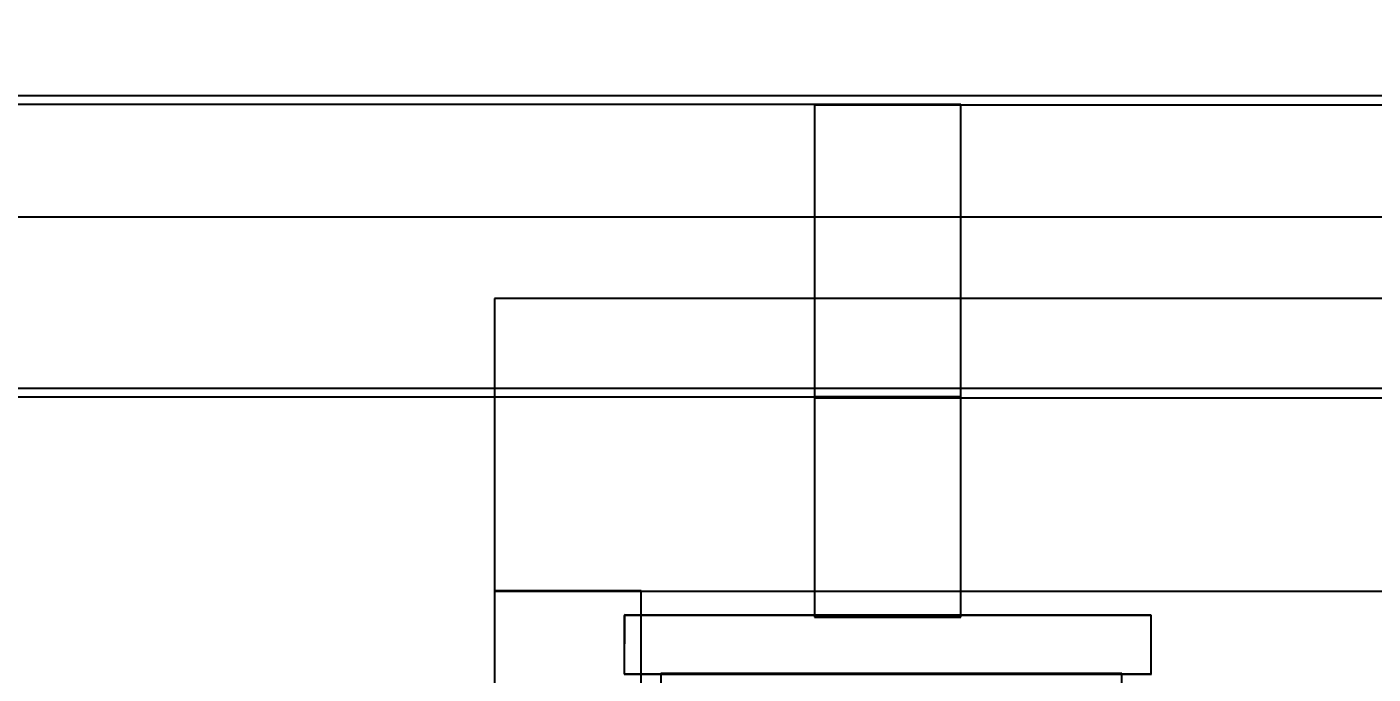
# Model space of a CAD drawing. Extents: x -381 to 213, y -63 to 250.
# Drawn here: x -136.63 to -90.64, y 93.47 to 115.6 of the extents above; entities that cross this region are included whole.
import ezdxf

# ---------------------------------------------------------------- set-up
doc = ezdxf.new("R2010")
doc.units = 0
doc.header["$MEASUREMENT"] = 0
doc.linetypes.add('K5LT_BASIC', pattern=[0])
doc.linetypes.add('K5LT_THIN', pattern=[0])
doc.layers.add('Системный слой', color=7, linetype='Continuous')
doc.styles.add('K5_DIMSTYLE', font='win_eskd.shx', dxfattribs={"width": 0.7, "oblique": 15, "bigfont": 'b_eskd.shx'})
doc.styles.add('K5_TEXTSTYLE', font='win_eskd.shx', dxfattribs={"width": 0.7, "oblique": 15, "bigfont": 'b_eskd.shx'})
doc.dimstyles.new('K5_DIMSTYLE14', dxfattribs={"dimtxt": 5, "dimasz": 1, "dimexe": 2, "dimexo": 0, "dimgap": 1, "dimtad": 1, "dimtxsty": 'K5_DIMSTYLE', "dimblk1": 'K5_OUTSIDE', "dimblk2": 'K5_OUTSIDE', "dimsah": 1, "dimcen": 5, "dimdle": 5, "dimclrd": 7, "dimclre": 7, "dimclrt": 7, "dimadec": 0, "dimazin": 0, "dimtfac": 0.666, "dimtdec": 4, "dimtmove": 0, "dimatfit": 3, "dimfxl": 0, "dimtvp": 1, "dimtolj": 1, "dimtzin": 0, "dimarcsym": 0})

# ---------------------------------------------------------------- blocks, each defined once
blk = doc.blocks.new('*U')
at = {"layer": 'Системный слой', "color": 5, "linetype": 'K5LT_BASIC'}
for p, q in [((107.35, 106.308), (-120.65, 106.308)), ((-120.65, 106.308), (-120.65, 96.308)), ((107.35, 96.308), (107.35, 106.308)), ((-120.65, 96.308), (107.35, 96.308)), ((-115.649, 96.312), (-120.649, 96.312)), ((-120.649, 96.312), (-120.649, 88.812)), ((-115.649, 88.812), (-115.649, 96.312)), ((107.35, 96.308), (102.35, 96.308)), ((102.35, 96.308), (102.35, 88.808)), ((107.35, 88.808), (107.35, 96.308)), ((-127.149, 88.861), (-127.15, 86.861)), ((-109.149, 88.851), (-127.149, 88.861)), ((-120.649, 88.812), (-115.649, 88.812)), ((-109.15, 86.851), (-109.149, 88.851)), ((95.85, 88.857), (95.849, 86.857)), ((113.85, 88.847), (95.85, 88.857)), ((102.35, 88.808), (107.35, 88.808)), ((113.849, 86.847), (113.85, 88.847)), ((-127.15, 86.861), (-109.15, 86.851)), ((95.849, 86.857), (113.849, 86.847)), ((97.099, 86.856), (97.07, 33.856)), ((112.849, 86.848), (97.099, 86.856)), ((112.82, 33.848), (112.849, 86.848))]:
    blk.add_line(p, q, dxfattribs=at)
blk = doc.blocks.new('*D')
at = {"layer": 'Системный слой', "color": 7, "linetype": 'K5LT_THIN'}
for p, q in [((-149.074, 155.368), (-149.074, 203.891)), ((121.111, 135.447), (121.111, 203.891)), ((-149.074, 201.891), (-144.074, 202.549)), ((-144.074, 202.549), (-144.574, 201.891)), ((116.611, 201.891), (116.111, 202.549)), ((116.111, 202.549), (121.111, 201.891)), ((-144.074, 201.233), (-149.074, 201.891)), ((-149.074, 201.891), (121.111, 201.891)), ((-144.574, 201.891), (-144.074, 201.233)), ((121.111, 201.891), (116.111, 201.233)), ((116.111, 201.233), (116.611, 201.891)), ((-62.851, 194.699), (-160.397, 194.699)), ((-159.056, 189.699), (-158.397, 194.699)), ((-158.397, 194.699), (-157.739, 189.699)), ((-158.397, 194.699), (-158.397, 109.096)), ((-158.397, 190.199), (-159.056, 189.699)), ((-157.739, 189.699), (-158.397, 190.199)), ((-158.397, 109.096), (-159.056, 114.096)), ((-159.056, 114.096), (-158.397, 113.596)), ((-158.397, 113.596), (-157.739, 114.096)), ((-157.739, 114.096), (-158.397, 109.096)), ((-51.176, 109.096), (-160.397, 109.096))]:
    blk.add_line(p, q, dxfattribs=at)
at = {"layer": 'Системный слой'}
for points in [[(-144.574, 201.891), (-144.074, 202.549), (-149.074, 201.891), (-144.574, 201.891)], [(121.111, 201.891), (116.611, 201.891), (116.111, 202.549), (121.111, 201.891)], [(-144.074, 201.233), (-144.574, 201.891), (-149.074, 201.891), (-144.074, 201.233)], [(116.611, 201.891), (121.111, 201.891), (116.111, 201.233), (116.611, 201.891)], [(-158.397, 190.199), (-158.397, 194.699), (-159.056, 189.699), (-158.397, 190.199)], [(-157.739, 189.699), (-158.397, 194.699), (-158.397, 190.199), (-157.739, 189.699)], [(-158.397, 109.096), (-158.397, 113.596), (-159.056, 114.096), (-158.397, 109.096)], [(-158.397, 109.096), (-157.739, 114.096), (-158.397, 113.596), (-158.397, 109.096)]]:
    blk.add_solid(points, dxfattribs=at)
at = {"layer": 'Системный слой', "color": 7, "style": 'K5_TEXTSTYLE', "oblique": 20, "width": 0.7}
blk.add_text('270,18', height=5, dxfattribs=at).set_placement((-22.637, 204.426))
blk.add_text('85,6', height=5, rotation=90, dxfattribs=at).set_placement((-160.932, 145.981))
blk = doc.blocks.new('K5_OUTSIDE')
at = {"color": 7, "linetype": 'K5LT_THIN'}
for p, q in [((0, 0), (-5, 0.658)), ((-5, 0.658), (-4.5, 0)), ((0, 0), (-7, 0)), ((-4.5, 0), (-5, -0.658)), ((-5, -0.658), (0, 0))]:
    blk.add_line(p, q, dxfattribs=at)
for points in [[(0, 0), (-4.5, 0), (-5, 0.658), (0, 0)], [(-4.5, 0), (0, 0), (-5, -0.658), (-4.5, 0)]]:
    blk.add_solid(points)
blk = doc.blocks.new('*F')
at = {"layer": 'Системный слой'}
blk.add_blockref('*U', (0, 0), dxfattribs=at)
blk.add_blockref('*U', (0, 0), dxfattribs=at)
blk.add_blockref('*U', (0, 0), dxfattribs=at)
blk.add_blockref('*U', (0, 0), dxfattribs=at)
blk.add_blockref('*U', (0, 0), dxfattribs=at)
blk.add_blockref('*U', (0, 0), dxfattribs=at)
blk.add_blockref('*U', (0, 0), dxfattribs=at)
blk.add_blockref('*U', (0, 0), dxfattribs=at)
blk.add_blockref('*U', (0, 0), dxfattribs=at)
blk.add_blockref('*U', (0, 0), dxfattribs=at)
blk.add_blockref('*U', (0, 0), dxfattribs=at)
blk.add_blockref('*U', (0, 0), dxfattribs=at)
blk.add_blockref('*U', (0, 0), dxfattribs=at)
blk.add_blockref('*U', (0, 0), dxfattribs=at)
blk.add_blockref('*U', (0, 0), dxfattribs=at)
blk.add_blockref('*U', (0, 0), dxfattribs=at)
blk.add_blockref('*U', (0, 0), dxfattribs=at)
blk.add_blockref('*U', (0, 0), dxfattribs=at)
blk.add_blockref('*U', (0, 0), dxfattribs=at)
blk.add_blockref('*U', (0, 0), dxfattribs=at)
blk.add_blockref('*U', (0, 0), dxfattribs=at)
blk.add_blockref('*U', (0, 0), dxfattribs=at)
blk.add_blockref('*U', (0, 0), dxfattribs=at)
blk.add_blockref('*U', (0, 0), dxfattribs=at)
blk.add_blockref('*U', (0, 0), dxfattribs=at)
blk.add_blockref('*U', (0, 0), dxfattribs=at)
blk.add_blockref('*U', (0, 0), dxfattribs=at)
blk.add_blockref('*U', (0, 0), dxfattribs=at)
blk.add_blockref('*U', (0, 0), dxfattribs=at)
blk.add_blockref('*U', (0, 0), dxfattribs=at)
blk.add_blockref('*U', (0, 0), dxfattribs=at)
blk.add_blockref('*U', (0, 0), dxfattribs=at)
blk.add_blockref('*U', (0, 0), dxfattribs=at)
blk.add_blockref('*U', (0, 0), dxfattribs=at)
blk.add_blockref('*U', (0, 0), dxfattribs=at)
blk.add_blockref('*U', (0, 0), dxfattribs=at)
blk.add_blockref('*U', (0, 0), dxfattribs=at)
blk.add_blockref('*U', (0, 0), dxfattribs=at)
blk.add_blockref('*U', (0, 0), dxfattribs=at)
blk.add_blockref('*U', (0, 0), dxfattribs=at)
blk.add_blockref('*U', (0, 0), dxfattribs=at)
blk.add_blockref('*U', (0, 0), dxfattribs=at)
blk.add_blockref('*U', (0, 0), dxfattribs=at)
blk.add_blockref('*U', (0, 0), dxfattribs=at)
blk.add_blockref('*U', (0, 0), dxfattribs=at)
blk.add_blockref('*U', (0, 0), dxfattribs=at)
blk.add_blockref('*U', (0, 0), dxfattribs=at)
blk.add_blockref('*U', (0, 0), dxfattribs=at)
blk.add_blockref('*U', (0, 0), dxfattribs=at)
blk.add_blockref('*U', (0, 0), dxfattribs=at)
blk.add_blockref('*U', (0, 0), dxfattribs=at)
blk.add_blockref('*U', (0, 0), dxfattribs=at)
blk.add_blockref('*U', (0, 0), dxfattribs=at)
blk.add_blockref('*U', (0, 0), dxfattribs=at)
blk.add_blockref('*U', (0, 0), dxfattribs=at)
blk.add_blockref('*U', (0, 0), dxfattribs=at)
blk.add_blockref('*U', (0, 0), dxfattribs=at)
blk.add_blockref('*U', (0, 0), dxfattribs=at)
blk.add_blockref('*U', (0, 0), dxfattribs=at)
blk.add_blockref('*U', (0, 0), dxfattribs=at)
blk.add_blockref('*U', (0, 0), dxfattribs=at)
blk.add_blockref('*U', (0, 0), dxfattribs=at)
blk.add_blockref('*U', (0, 0), dxfattribs=at)
blk.add_blockref('*U', (0, 0), dxfattribs=at)
blk.add_blockref('*U', (0, 0), dxfattribs=at)
blk.add_blockref('*U', (0, 0), dxfattribs=at)
blk.add_blockref('*U', (0, 0), dxfattribs=at)
blk.add_blockref('*U', (0, 0), dxfattribs=at)
blk.add_blockref('*U', (0, 0), dxfattribs=at)
blk.add_blockref('*U', (0, 0), dxfattribs=at)
blk.add_blockref('*U', (0, 0), dxfattribs=at)
blk.add_blockref('*U', (0, 0), dxfattribs=at)
blk.add_blockref('*U', (0, 0), dxfattribs=at)
blk.add_blockref('*U', (0, 0), dxfattribs=at)
blk.add_blockref('*U', (0, 0), dxfattribs=at)
blk.add_blockref('*U', (0, 0), dxfattribs=at)
blk.add_blockref('*U', (0, 0), dxfattribs=at)
blk.add_blockref('*U', (0, 0), dxfattribs=at)
blk.add_blockref('*U', (0, 0), dxfattribs=at)
blk.add_blockref('*U', (0, 0), dxfattribs=at)
blk.add_blockref('*U', (0, 0), dxfattribs=at)
blk.add_blockref('*U', (0, 0), dxfattribs=at)
blk.add_blockref('*U', (0, 0), dxfattribs=at)
blk.add_blockref('*U', (0, 0), dxfattribs=at)
blk.add_blockref('*U', (0, 0), dxfattribs=at)
blk.add_blockref('*U', (0, 0), dxfattribs=at)
blk.add_blockref('*U', (0, 0), dxfattribs=at)
blk.add_blockref('*U', (0, 0), dxfattribs=at)
blk.add_blockref('*U', (0, 0), dxfattribs=at)
blk.add_blockref('*U', (0, 0), dxfattribs=at)
blk.add_blockref('*U', (0, 0), dxfattribs=at)
blk.add_blockref('*U', (0, 0), dxfattribs=at)
blk.add_blockref('*U', (0, 0), dxfattribs=at)
blk.add_blockref('*U', (0, 0), dxfattribs=at)
blk.add_blockref('*U', (0, 0), dxfattribs=at)
blk.add_blockref('*U', (0, 0), dxfattribs=at)
blk.add_blockref('*U', (0, 0), dxfattribs=at)
blk.add_blockref('*U', (0, 0), dxfattribs=at)
blk.add_blockref('*U', (0, 0), dxfattribs=at)
blk.add_blockref('*U', (0, 0), dxfattribs=at)
blk.add_blockref('*U', (0, 0), dxfattribs=at)
blk.add_blockref('*U', (0, 0), dxfattribs=at)
blk.add_blockref('*U', (0, 0), dxfattribs=at)
blk.add_blockref('*U', (0, 0), dxfattribs=at)
blk.add_blockref('*U', (0, 0), dxfattribs=at)
blk.add_blockref('*U', (0, 0), dxfattribs=at)
blk.add_blockref('*U', (0, 0), dxfattribs=at)
blk.add_blockref('*U', (0, 0), dxfattribs=at)
blk.add_blockref('*U', (0, 0), dxfattribs=at)
blk.add_blockref('*U', (0, 0), dxfattribs=at)
blk.add_blockref('*U', (0, 0), dxfattribs=at)
blk.add_blockref('*U', (0, 0), dxfattribs=at)
blk.add_blockref('*U', (0, 0), dxfattribs=at)
blk.add_blockref('*U', (0, 0), dxfattribs=at)
blk.add_blockref('*U', (0, 0), dxfattribs=at)
blk.add_blockref('*U', (0, 0), dxfattribs=at)
blk.add_blockref('*U', (0, 0), dxfattribs=at)
blk.add_blockref('*U', (0, 0), dxfattribs=at)
blk.add_blockref('*U', (0, 0), dxfattribs=at)
blk.add_blockref('*U', (0, 0), dxfattribs=at)
blk.add_blockref('*U', (0, 0), dxfattribs=at)
blk.add_blockref('*U', (0, 0), dxfattribs=at)
blk.add_blockref('*U', (0, 0), dxfattribs=at)
blk.add_blockref('*U', (0, 0), dxfattribs=at)
blk.add_blockref('*U', (0, 0), dxfattribs=at)
blk.add_blockref('*U', (0, 0), dxfattribs=at)
blk.add_blockref('*U', (0, 0), dxfattribs=at)
blk.add_blockref('*U', (0, 0), dxfattribs=at)
blk.add_blockref('*U', (0, 0), dxfattribs=at)
blk.add_blockref('*U', (0, 0), dxfattribs=at)
blk.add_blockref('*U', (0, 0), dxfattribs=at)
blk.add_blockref('*U', (0, 0), dxfattribs=at)
blk.add_blockref('*U', (0, 0), dxfattribs=at)
blk.add_blockref('*U', (0, 0), dxfattribs=at)
blk.add_blockref('*U', (0, 0), dxfattribs=at)
blk.add_blockref('*U', (0, 0), dxfattribs=at)
blk.add_blockref('*U', (0, 0), dxfattribs=at)
blk.add_blockref('*U', (0, 0), dxfattribs=at)
blk.add_blockref('*U', (0, 0), dxfattribs=at)
blk.add_blockref('*U', (0, 0), dxfattribs=at)
blk.add_blockref('*U', (0, 0), dxfattribs=at)
blk.add_blockref('*U', (0, 0), dxfattribs=at)
blk.add_blockref('*U', (0, 0), dxfattribs=at)
blk.add_blockref('*U', (0, 0), dxfattribs=at)
blk.add_blockref('*U', (0, 0), dxfattribs=at)
blk.add_blockref('*U', (0, 0), dxfattribs=at)
blk.add_blockref('*U', (0, 0), dxfattribs=at)
blk.add_blockref('*U', (0, 0), dxfattribs=at)
blk.add_blockref('*U', (0, 0), dxfattribs=at)
blk.add_blockref('*U', (0, 0), dxfattribs=at)
blk.add_blockref('*U', (0, 0), dxfattribs=at)
blk.add_blockref('*U', (0, 0), dxfattribs=at)
blk.add_blockref('*U', (0, 0), dxfattribs=at)
blk.add_blockref('*U', (0, 0), dxfattribs=at)
blk.add_blockref('*U', (0, 0), dxfattribs=at)
blk.add_blockref('*U', (0, 0), dxfattribs=at)
blk.add_blockref('*U', (0, 0), dxfattribs=at)
blk.add_blockref('*U', (0, 0), dxfattribs=at)
blk.add_blockref('*U', (0, 0), dxfattribs=at)
blk.add_blockref('*U', (0, 0), dxfattribs=at)
blk.add_blockref('*U', (0, 0), dxfattribs=at)
blk.add_blockref('*U', (0, 0), dxfattribs=at)
blk.add_blockref('*U', (0, 0), dxfattribs=at)
blk.add_blockref('*U', (0, 0), dxfattribs=at)
blk.add_blockref('*U', (0, 0), dxfattribs=at)
blk.add_blockref('*U', (0, 0), dxfattribs=at)
blk.add_blockref('*U', (0, 0), dxfattribs=at)
blk.add_blockref('*U', (0, 0), dxfattribs=at)
blk.add_blockref('*U', (0, 0), dxfattribs=at)
blk.add_blockref('*U', (0, 0), dxfattribs=at)
blk.add_blockref('*U', (0, 0), dxfattribs=at)
blk.add_blockref('*U', (0, 0), dxfattribs=at)
blk.add_blockref('*U', (0, 0), dxfattribs=at)
blk.add_blockref('*U', (0, 0), dxfattribs=at)
blk.add_blockref('*U', (0, 0), dxfattribs=at)
blk.add_blockref('*U', (0, 0), dxfattribs=at)
blk.add_blockref('*U', (0, 0), dxfattribs=at)
blk.add_blockref('*U', (0, 0), dxfattribs=at)
blk.add_blockref('*U', (0, 0), dxfattribs=at)
blk.add_blockref('*U', (0, 0), dxfattribs=at)
blk.add_blockref('*U', (0, 0), dxfattribs=at)
blk.add_blockref('*U', (0, 0), dxfattribs=at)
blk.add_blockref('*U', (0, 0), dxfattribs=at)
blk.add_blockref('*U', (0, 0), dxfattribs=at)
blk.add_blockref('*U', (0, 0), dxfattribs=at)
blk.add_blockref('*U', (0, 0), dxfattribs=at)
blk.add_blockref('*U', (0, 0), dxfattribs=at)
blk.add_blockref('*U', (0, 0), dxfattribs=at)
blk.add_blockref('*U', (0, 0), dxfattribs=at)
blk.add_blockref('*U', (0, 0), dxfattribs=at)
blk.add_blockref('*U', (0, 0), dxfattribs=at)
blk.add_blockref('*U', (0, 0), dxfattribs=at)
blk.add_blockref('*U', (0, 0), dxfattribs=at)
blk.add_blockref('*U', (0, 0), dxfattribs=at)
blk.add_blockref('*U', (0, 0), dxfattribs=at)
blk.add_blockref('*U', (0, 0), dxfattribs=at)
blk.add_blockref('*U', (0, 0), dxfattribs=at)
blk.add_blockref('*U', (0, 0), dxfattribs=at)
blk.add_blockref('*U', (0, 0), dxfattribs=at)
blk.add_blockref('*U', (0, 0), dxfattribs=at)
blk.add_blockref('*U', (0, 0), dxfattribs=at)
blk.add_blockref('*U', (0, 0), dxfattribs=at)
blk.add_blockref('*U', (0, 0), dxfattribs=at)
blk.add_blockref('*U', (0, 0), dxfattribs=at)
blk.add_blockref('*U', (0, 0), dxfattribs=at)
blk.add_blockref('*U', (0, 0), dxfattribs=at)
blk.add_blockref('*U', (0, 0), dxfattribs=at)

msp = doc.modelspace()

# ---------------------------------------------------------------- block references
at = {"layer": 'Системный слой'}
for name, p in [('*F', (-63.927, 6.935)), ('*F', (-212.068, 6.637)), ('*F', (10.927, 6.609)), ('*U', (0, 0)), ('*U', (0, 0)), ('*U', (0, 0)), ('*U', (0, 0)), ('*U', (0, 0)), ('*U', (0, 0)), ('*U', (0, 0)), ('*U', (0, 0)), ('*U', (0, 0)), ('*U', (0, 0)), ('*U', (0, 0)), ('*U', (0, 0)), ('*U', (0, 0)), ('*U', (0, 0))]:
    msp.add_blockref(name, p, dxfattribs=at)

# ---------------------------------------------------------------- dimensions: what is measured, and where the dimension line sits
dim = msp.add_linear_dim(base=(-149.0741, 201.8911), p1=(-149.0741, 155.3678), p2=(121.1107, 135.4469), dimstyle='K5_DIMSTYLE14', override={"dimpost": ' '}, dxfattribs=at)
dim.commit()
dim.dimension.update_dxf_attribs({"geometry": '*D', "text_midpoint": (-22.6366, 204.4257), "dimtype": 160})
dim = msp.add_linear_dim(base=(-158.397, 194.699), p1=(-62.851, 194.699), p2=(-51.176, 109.096), angle=90, dimstyle='K5_DIMSTYLE14', override={"dimpost": ' '}, dxfattribs=at)
dim.commit()
dim.dimension.update_dxf_attribs({"geometry": '*D', "text_midpoint": (-160.932, 145.981), "dimtype": 160})

doc.saveas('drawing.dxf')
